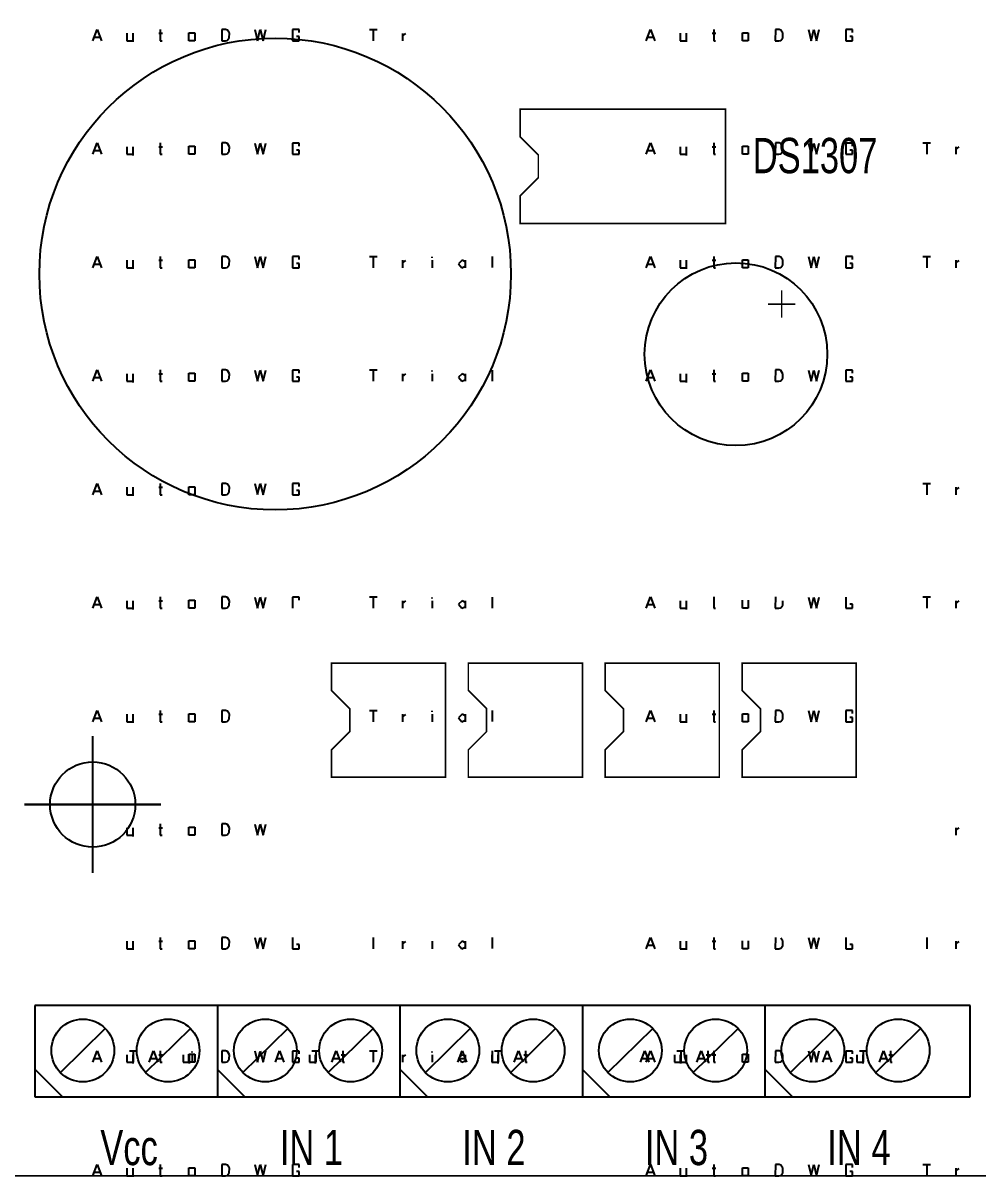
# Model space of a CAD drawing. Extents: x 108 to 261, y 58 to 185.
# Drawn here: x 165.5 to 218.7, y 58.1 to 122.3 of the extents above; entities that cross this region are included whole.
import ezdxf

# ---------------------------------------------------------------- set-up
doc = ezdxf.new("R2010")
doc.units = 0
doc.header["$MEASUREMENT"] = 0
doc.linetypes.add('atContinuous2', pattern=[0])
for name, color, linetype in [('at_Entity', 7, 'Continuous'), ('at_Rect', 7, 'Continuous'), ('at_Solid', 7, 'Continuous'), ('at_Text', 7, 'Continuous')]:
    doc.layers.add(name, color=color, linetype=linetype)
doc.styles.add('Style1', font='arial.ttf', dxfattribs={"height": 0.2})

msp = doc.modelspace()

# ---------------------------------------------------------------- linework, layer by layer
at = {"color": 28, "true_color": 0x0a0a0a}
for p, q in [((200.189, 114.999), (200.43, 115.631)), ((200.278, 115.209), (200.579, 115.209)), ((200.43, 115.631), (200.671, 114.999)), ((202.085, 115.417), (202.085, 114.999)), ((202.416, 115.417), (202.416, 114.936)), ((203.857, 115.419), (204.071, 115.419)), ((203.949, 115.631), (203.949, 114.999)), ((205.544, 115.447), (205.869, 115.447)), ((205.544, 114.999), (205.544, 115.447)), ((205.869, 115.447), (205.869, 114.999)), ((207.382, 115.631), (207.38, 114.999)), ((207.589, 115.633), (207.382, 115.631)), ((207.584, 114.999), (207.681, 115.024)), ((207.683, 115.599), (207.589, 115.633)), ((207.681, 115.024), (207.79, 115.171)), ((207.794, 115.422), (207.683, 115.599)), ((207.79, 115.171), (207.794, 115.422)), ((209.22, 115.628), (209.37, 115.007)), ((209.37, 115.007), (209.52, 115.624)), ((209.52, 115.624), (209.67, 115)), ((209.67, 115), (209.82, 115.628)), ((211.688, 115.621), (211.307, 115.621)), ((211.307, 115.621), (211.307, 114.999)), ((211.688, 115.236), (211.537, 115.236)), ((211.684, 115.461), (211.688, 115.621)), ((211.684, 114.999), (211.688, 115.236)), ((202.085, 114.999), (202.416, 114.999)), ((203.949, 114.999), (204.049, 114.999)), ((205.869, 114.999), (205.544, 114.999)), ((207.38, 114.999), (207.584, 114.999)), ((211.307, 114.999), (211.684, 114.999)), ((169.363, 108.679), (169.603, 109.311)), ((169.603, 109.311), (169.844, 108.679)), ((173.123, 109.311), (173.123, 108.679)), ((176.556, 109.311), (176.553, 108.679)), ((176.762, 109.313), (176.556, 109.311)), ((176.857, 109.279), (176.762, 109.313)), ((176.967, 109.102), (176.857, 109.279)), ((178.394, 109.307), (178.543, 108.687)), ((178.543, 108.687), (178.693, 109.304)), ((178.693, 109.304), (178.843, 108.68)), ((178.843, 108.68), (178.993, 109.307)), ((180.862, 109.301), (180.48, 109.301)), ((180.48, 109.301), (180.48, 108.679)), ((180.858, 109.141), (180.862, 109.301)), ((169.451, 108.889), (169.752, 108.889)), ((171.258, 109.097), (171.258, 108.679)), ((171.258, 108.679), (171.589, 108.679)), ((171.589, 109.097), (171.589, 108.616)), ((173.031, 109.099), (173.244, 109.099)), ((173.123, 108.679), (173.222, 108.679)), ((174.717, 109.127), (175.042, 109.127)), ((174.717, 108.679), (174.717, 109.127)), ((175.042, 108.679), (174.717, 108.679)), ((175.042, 109.127), (175.042, 108.679)), ((176.553, 108.679), (176.758, 108.679)), ((176.758, 108.679), (176.854, 108.704)), ((176.854, 108.704), (176.963, 108.851)), ((176.963, 108.851), (176.967, 109.102)), ((180.48, 108.679), (180.858, 108.679)), ((180.862, 108.916), (180.71, 108.916)), ((180.858, 108.679), (180.862, 108.916)), ((169.363, 89.718), (169.603, 90.35)), ((169.603, 90.35), (169.844, 89.718)), ((171.258, 90.136), (171.258, 89.718)), ((171.589, 90.136), (171.589, 89.655)), ((173.031, 90.139), (173.244, 90.139)), ((173.123, 90.35), (173.123, 89.718)), ((174.717, 90.167), (175.042, 90.167)), ((174.717, 89.718), (174.717, 90.167)), ((175.042, 90.167), (175.042, 89.718)), ((176.556, 90.35), (176.553, 89.718)), ((176.762, 90.353), (176.556, 90.35)), ((176.857, 90.318), (176.762, 90.353)), ((176.967, 90.142), (176.857, 90.318)), ((176.963, 89.89), (176.967, 90.142)), ((178.394, 90.347), (178.543, 89.727)), ((178.543, 89.727), (178.693, 90.344)), ((178.693, 90.344), (178.843, 89.719)), ((178.843, 89.719), (178.993, 90.347)), ((180.862, 90.341), (180.48, 90.341)), ((180.48, 90.341), (180.48, 89.718)), ((180.858, 90.181), (180.862, 90.341)), ((169.451, 89.929), (169.752, 89.929)), ((171.258, 89.718), (171.589, 89.718)), ((173.123, 89.718), (173.222, 89.718)), ((175.042, 89.718), (174.717, 89.718)), ((176.553, 89.718), (176.758, 89.718)), ((176.758, 89.718), (176.854, 89.744)), ((176.854, 89.744), (176.963, 89.89)), ((173.123, 71.39), (173.123, 70.758)), ((176.556, 71.39), (176.553, 70.758)), ((176.762, 71.392), (176.556, 71.39)), ((176.857, 71.358), (176.762, 71.392)), ((176.967, 71.182), (176.857, 71.358)), ((178.394, 71.387), (178.543, 70.766)), ((178.543, 70.766), (178.693, 71.383)), ((178.693, 71.383), (178.843, 70.759)), ((178.843, 70.759), (178.993, 71.387)), ((180.48, 71.381), (180.48, 70.758)), ((171.258, 71.176), (171.258, 70.758)), ((171.258, 70.758), (171.589, 70.758)), ((171.589, 71.176), (171.589, 70.695)), ((173.031, 71.179), (173.244, 71.179)), ((173.123, 70.758), (173.222, 70.758)), ((174.717, 71.207), (175.042, 71.207)), ((174.717, 70.758), (174.717, 71.207)), ((175.042, 70.758), (174.717, 70.758)), ((175.042, 71.207), (175.042, 70.758)), ((176.553, 70.758), (176.758, 70.758)), ((176.758, 70.758), (176.854, 70.784)), ((176.854, 70.784), (176.963, 70.93)), ((176.963, 70.93), (176.967, 71.182)), ((180.48, 70.758), (180.858, 70.758)), ((180.862, 70.995), (180.71, 70.995)), ((180.858, 70.758), (180.862, 70.995)), ((172.509, 64.438), (172.749, 65.07)), ((172.749, 65.07), (172.99, 64.438)), ((182.675, 64.438), (182.916, 65.07)), ((182.916, 65.07), (183.157, 64.438)), ((192.841, 64.438), (193.082, 65.07)), ((193.082, 65.07), (193.323, 64.438)), ((203.008, 64.438), (203.249, 65.07)), ((203.249, 65.07), (203.489, 64.438)), ((213.174, 64.438), (213.415, 65.07)), ((213.415, 65.07), (213.656, 64.438)), ((172.597, 64.648), (172.898, 64.648)), ((174.404, 64.856), (174.404, 64.438)), ((174.404, 64.438), (174.735, 64.438)), ((174.735, 64.856), (174.735, 64.375)), ((182.763, 64.648), (183.065, 64.648)), ((192.93, 64.648), (193.231, 64.648)), ((203.096, 64.648), (203.397, 64.648)), ((213.262, 64.648), (213.564, 64.648)), ((200.189, 58.118), (200.43, 58.75)), ((200.43, 58.75), (200.671, 58.118)), ((202.085, 58.536), (202.085, 58.118)), ((202.416, 58.536), (202.416, 58.055)), ((203.857, 58.538), (204.071, 58.538)), ((203.949, 58.75), (203.949, 58.118)), ((205.544, 58.566), (205.869, 58.566)), ((205.544, 58.118), (205.544, 58.566)), ((205.869, 58.566), (205.869, 58.118)), ((207.382, 58.75), (207.38, 58.118)), ((207.589, 58.752), (207.382, 58.75)), ((207.683, 58.718), (207.589, 58.752)), ((207.794, 58.541), (207.683, 58.718)), ((207.79, 58.29), (207.794, 58.541)), ((209.22, 58.747), (209.37, 58.126)), ((209.37, 58.126), (209.52, 58.743)), ((209.52, 58.743), (209.67, 58.119)), ((209.67, 58.119), (209.82, 58.747)), ((211.688, 58.74), (211.307, 58.74)), ((211.307, 58.74), (211.307, 58.118)), ((211.684, 58.58), (211.688, 58.74)), ((200.278, 58.328), (200.579, 58.328)), ((202.085, 58.118), (202.416, 58.118)), ((203.949, 58.118), (204.049, 58.118)), ((205.869, 58.118), (205.544, 58.118)), ((207.38, 58.118), (207.584, 58.118)), ((207.584, 58.118), (207.681, 58.143)), ((207.681, 58.143), (207.79, 58.29)), ((211.307, 58.118), (211.684, 58.118)), ((211.688, 58.355), (211.537, 58.355)), ((211.684, 58.118), (211.688, 58.355))]:
    msp.add_line(p, q, dxfattribs=at)
for p, q in [((167.554, 63.874), (170.054, 66.316)), ((172.306, 63.874), (174.807, 66.316)), ((177.72, 63.874), (180.221, 66.316)), ((182.473, 63.874), (184.973, 66.316)), ((187.887, 63.874), (190.387, 66.316)), ((192.639, 63.874), (195.139, 66.316)), ((198.053, 63.874), (200.554, 66.316)), ((202.805, 63.874), (205.306, 66.316)), ((208.219, 63.874), (210.72, 66.316)), ((212.972, 63.874), (215.472, 66.316))]:
    msp.add_line(p, q)
for centre in [(168.804, 65.095), (173.556, 65.095), (178.971, 65.095), (183.723, 65.095), (189.137, 65.095), (193.889, 65.095), (199.303, 65.095), (204.056, 65.095), (209.47, 65.095), (214.222, 65.095)]:
    msp.add_circle(centre, 1.748)
at = {"layer": 'at_Entity', "color": 28, "true_color": 0x0d0d0d}
for p, q in [((184.779, 121.951), (185.197, 121.951)), ((184.986, 121.951), (184.986, 121.319)), ((186.61, 121.736), (186.61, 121.319)), ((186.615, 121.596), (186.792, 121.729)), ((215.605, 109.311), (216.023, 109.311)), ((215.813, 109.311), (215.813, 108.679)), ((217.437, 109.096), (217.437, 108.679)), ((217.442, 108.956), (217.619, 109.089)), ((184.779, 102.991), (185.197, 102.991)), ((184.986, 102.991), (184.986, 102.359)), ((188.269, 102.911), (188.269, 102.967)), ((191.609, 102.988), (191.607, 102.371)), ((186.61, 102.776), (186.61, 102.359)), ((186.615, 102.636), (186.792, 102.769)), ((188.266, 102.778), (188.266, 102.359)), ((189.93, 102.776), (189.741, 102.587)), ((189.741, 102.587), (189.925, 102.359)), ((189.925, 102.359), (190.105, 102.449)), ((190.105, 102.687), (189.93, 102.776)), ((190.103, 102.778), (190.103, 102.362)), ((215.605, 90.35), (216.023, 90.35)), ((215.813, 90.35), (215.813, 89.718)), ((217.437, 90.135), (217.437, 89.718)), ((217.442, 89.995), (217.619, 90.128)), ((184.779, 84.03), (185.197, 84.03)), ((184.986, 84.03), (184.986, 83.398)), ((186.61, 83.815), (186.61, 83.398)), ((186.615, 83.675), (186.792, 83.808)), ((188.266, 83.818), (188.266, 83.398)), ((188.269, 83.951), (188.269, 84.007)), ((189.93, 83.815), (189.741, 83.626)), ((189.741, 83.626), (189.925, 83.398)), ((190.105, 83.727), (189.93, 83.815)), ((190.103, 83.818), (190.103, 83.402)), ((191.609, 84.028), (191.607, 83.411)), ((189.925, 83.398), (190.105, 83.488)), ((215.813, 71.39), (215.813, 70.758)), ((217.437, 71.175), (217.437, 70.758)), ((217.442, 71.035), (217.619, 71.168)), ((184.779, 65.07), (185.197, 65.07)), ((184.986, 65.07), (184.986, 64.438)), ((188.269, 64.99), (188.269, 65.047)), ((191.609, 65.068), (191.607, 64.451)), ((186.61, 64.855), (186.61, 64.438)), ((186.615, 64.715), (186.792, 64.848)), ((188.266, 64.857), (188.266, 64.438)), ((189.93, 64.855), (189.741, 64.666)), ((189.741, 64.666), (189.925, 64.438)), ((189.925, 64.438), (190.105, 64.528)), ((190.105, 64.766), (189.93, 64.855)), ((190.103, 64.857), (190.103, 64.442))]:
    msp.add_line(p, q, dxfattribs=at)
at = {"layer": 'at_Entity', "color": 0}
for p, q in [((177.573, 67.607), (166.136, 67.607)), ((166.136, 67.607), (166.136, 62.523)), ((187.74, 67.607), (176.302, 67.607)), ((176.302, 67.607), (176.302, 62.523)), ((197.906, 67.607), (186.469, 67.607)), ((186.469, 67.607), (186.469, 62.523)), ((208.072, 67.607), (196.635, 67.607)), ((196.635, 67.607), (196.635, 62.523)), ((218.239, 67.607), (206.802, 67.607)), ((206.802, 67.607), (206.802, 62.523)), ((218.239, 62.523), (218.239, 67.607)), ((166.136, 62.523), (177.573, 62.523)), ((176.302, 62.523), (187.74, 62.523)), ((186.469, 62.523), (197.906, 62.523)), ((196.635, 62.523), (208.072, 62.523)), ((206.802, 62.523), (218.239, 62.523))]:
    msp.add_line(p, q, dxfattribs=at)
for points in [[(260.514, 184.52, 0.0897, 0.0897, 0), (107.679, 184.52, 0.0897, 0.0897, 0), (107.679, 58.118, 0.0897, 0.0897, 0), (260.514, 58.118, 0.0897, 0.0897, 0), (260.514, 184.52, 0.0897, 0.0897, 0)], [(193.162, 111.153, 0.0897, 0.0897, 0), (193.162, 112.678, 0.0897, 0.0897, 0), (194.178, 113.694, 0.0897, 0.0897, 0), (194.178, 114.965, 0.0897, 0.0897, 0), (193.162, 115.982, 0.0897, 0.0897, 0), (193.162, 117.507, 0.0897, 0.0897, 0), (204.599, 117.507, 0.0897, 0.0897, 0), (204.599, 111.153, 0.0897, 0.0897, 0), (193.162, 111.153, 0.0897, 0.0897, 0)], [(207.733, 107.425, 0.0897, 0.0897, 0), (207.733, 105.9, 0.0897, 0.0897, 0)], [(206.971, 106.662, 0.0897, 0.0897, 0), (208.496, 106.662, 0.0897, 0.0897, 0)], [(182.656, 80.315, 0.0897, 0.0897, 0), (182.656, 81.84, 0.0897, 0.0897, 0), (183.673, 82.856, 0.0897, 0.0897, 0), (183.673, 84.127, 0.0897, 0.0897, 0), (182.656, 85.144, 0.0897, 0.0897, 0), (182.656, 86.669, 0.0897, 0.0897, 0), (189.01, 86.669, 0.0897, 0.0897, 0), (189.01, 80.315, 0.0897, 0.0897, 0), (182.656, 80.315, 0.0897, 0.0897, 0)], [(190.281, 80.315, 0.0897, 0.0897, 0), (190.281, 81.84, 0.0897, 0.0897, 0), (191.298, 82.856, 0.0897, 0.0897, 0), (191.298, 84.127, 0.0897, 0.0897, 0), (190.281, 85.144, 0.0897, 0.0897, 0), (190.281, 86.669, 0.0897, 0.0897, 0), (196.635, 86.669, 0.0897, 0.0897, 0), (196.635, 80.315, 0.0897, 0.0897, 0), (190.281, 80.315, 0.0897, 0.0897, 0)], [(197.906, 80.315, 0.0897, 0.0897, 0), (197.906, 81.84, 0.0897, 0.0897, 0), (198.923, 82.856, 0.0897, 0.0897, 0), (198.923, 84.127, 0.0897, 0.0897, 0), (197.906, 85.144, 0.0897, 0.0897, 0), (197.906, 86.669, 0.0897, 0.0897, 0), (204.26, 86.669, 0.0897, 0.0897, 0), (204.26, 80.315, 0.0897, 0.0897, 0), (197.906, 80.315, 0.0897, 0.0897, 0)], [(205.531, 80.315, 0.0897, 0.0897, 0), (205.531, 81.84, 0.0897, 0.0897, 0), (206.547, 82.856, 0.0897, 0.0897, 0), (206.547, 84.127, 0.0897, 0.0897, 0), (205.531, 85.144, 0.0897, 0.0897, 0), (205.531, 86.669, 0.0897, 0.0897, 0), (211.885, 86.669, 0.0897, 0.0897, 0), (211.885, 80.315, 0.0897, 0.0897, 0), (205.531, 80.315, 0.0897, 0.0897, 0)], [(169.355, 74.977, 0.12, 0.12, 0), (169.355, 82.602, 0.12, 0.12, 0)], [(165.543, 78.79, 0.12, 0.12, 0), (173.168, 78.79, 0.12, 0.12, 0)], [(167.661, 62.523, 0.0897, 0.0897, 0), (166.136, 64.048, 0.0897, 0.0897, 0)], [(177.827, 62.523, 0.0897, 0.0897, 0), (176.302, 64.048, 0.0897, 0.0897, 0)], [(187.994, 62.523, 0.0897, 0.0897, 0), (186.469, 64.048, 0.0897, 0.0897, 0)], [(198.16, 62.523, 0.0897, 0.0897, 0), (196.635, 64.048, 0.0897, 0.0897, 0)], [(208.326, 62.523, 0.0897, 0.0897, 0), (206.802, 64.048, 0.0897, 0.0897, 0)]]:
    msp.add_lwpolyline(points, format="xyseb", dxfattribs=at)
at = {"layer": 'at_Entity', "color": 0, "linetype": 'atContinuous2'}
for centre, radius in [((179.52, 108.333), 13.134), ((205.189, 103.867), 5.087), ((169.355, 78.789), 2.372)]:
    msp.add_circle(centre, radius, dxfattribs=at)
at = {"layer": 'at_Rect', "color": 28, "true_color": 0x0b0b0b}
for p, q in [((215.605, 115.631), (216.023, 115.631)), ((215.813, 115.631), (215.813, 114.999)), ((217.437, 115.416), (217.437, 114.999)), ((217.442, 115.276), (217.619, 115.409)), ((184.779, 109.311), (185.197, 109.311)), ((184.986, 109.311), (184.986, 108.679)), ((188.269, 109.231), (188.269, 109.287)), ((191.609, 109.308), (191.607, 108.691)), ((186.61, 109.096), (186.61, 108.679)), ((186.615, 108.956), (186.792, 109.089)), ((188.266, 109.098), (188.266, 108.679)), ((189.93, 109.096), (189.741, 108.907)), ((189.741, 108.907), (189.925, 108.679)), ((189.925, 108.679), (190.105, 108.769)), ((190.105, 109.007), (189.93, 109.096)), ((190.103, 109.098), (190.103, 108.682)), ((215.605, 96.67), (216.023, 96.67)), ((215.813, 96.67), (215.813, 96.039)), ((217.437, 96.456), (217.437, 96.039)), ((217.442, 96.315), (217.619, 96.449)), ((184.779, 90.35), (185.197, 90.35)), ((184.986, 90.35), (184.986, 89.718)), ((186.61, 90.135), (186.61, 89.718)), ((186.615, 89.995), (186.792, 90.128)), ((188.266, 90.138), (188.266, 89.718)), ((188.269, 90.271), (188.269, 90.327)), ((189.93, 90.135), (189.741, 89.946)), ((190.105, 90.047), (189.93, 90.135)), ((190.103, 90.138), (190.103, 89.722)), ((191.609, 90.348), (191.607, 89.731)), ((189.741, 89.946), (189.925, 89.718)), ((189.925, 89.718), (190.105, 89.809)), ((217.437, 77.495), (217.437, 77.078)), ((217.442, 77.355), (217.619, 77.488)), ((184.986, 71.39), (184.986, 70.758)), ((191.609, 71.388), (191.607, 70.771)), ((186.61, 71.175), (186.61, 70.758)), ((186.615, 71.035), (186.792, 71.168)), ((188.266, 71.177), (188.266, 70.758)), ((189.93, 71.175), (189.741, 70.986)), ((189.741, 70.986), (189.925, 70.758)), ((189.925, 70.758), (190.105, 70.848)), ((190.105, 71.086), (189.93, 71.175)), ((190.103, 71.177), (190.103, 70.762)), ((171.404, 65.07), (171.822, 65.07)), ((171.612, 65.07), (171.612, 64.438)), ((174.894, 64.99), (174.894, 65.047)), ((181.571, 65.07), (181.989, 65.07)), ((181.778, 65.07), (181.778, 64.438)), ((191.737, 65.07), (192.155, 65.07)), ((191.945, 65.07), (191.945, 64.438)), ((201.903, 65.07), (202.321, 65.07)), ((202.111, 65.07), (202.111, 64.438)), ((212.07, 65.07), (212.488, 65.07)), ((212.278, 65.07), (212.278, 64.438)), ((174.892, 64.857), (174.892, 64.438)), ((215.605, 58.75), (216.023, 58.75)), ((215.813, 58.75), (215.813, 58.118)), ((217.437, 58.535), (217.437, 58.118)), ((217.442, 58.395), (217.619, 58.528))]:
    msp.add_line(p, q, dxfattribs=at)
at = {"layer": 'at_Solid', "color": 28, "true_color": 0x0e0e0e}
for p, q in [((200.189, 121.319), (200.43, 121.951)), ((200.278, 121.529), (200.579, 121.529)), ((200.43, 121.951), (200.671, 121.319)), ((202.085, 121.737), (202.085, 121.319)), ((202.416, 121.737), (202.416, 121.256)), ((203.857, 121.74), (204.071, 121.74)), ((203.949, 121.951), (203.949, 121.319)), ((205.544, 121.768), (205.869, 121.768)), ((205.544, 121.319), (205.544, 121.768)), ((205.869, 121.768), (205.869, 121.319)), ((207.382, 121.951), (207.38, 121.319)), ((207.589, 121.953), (207.382, 121.951)), ((207.683, 121.919), (207.589, 121.953)), ((207.681, 121.345), (207.79, 121.491)), ((207.794, 121.742), (207.683, 121.919)), ((207.79, 121.491), (207.794, 121.742)), ((209.22, 121.948), (209.37, 121.327)), ((209.37, 121.327), (209.52, 121.944)), ((209.52, 121.944), (209.67, 121.32)), ((209.67, 121.32), (209.82, 121.948)), ((211.688, 121.942), (211.307, 121.942)), ((211.307, 121.942), (211.307, 121.319)), ((211.688, 121.556), (211.537, 121.556)), ((211.684, 121.782), (211.688, 121.942)), ((211.684, 121.319), (211.688, 121.556)), ((202.085, 121.319), (202.416, 121.319)), ((203.949, 121.319), (204.049, 121.319)), ((205.869, 121.319), (205.544, 121.319)), ((207.38, 121.319), (207.584, 121.319)), ((207.584, 121.319), (207.681, 121.345)), ((211.307, 121.319), (211.684, 121.319)), ((169.363, 114.999), (169.603, 115.631)), ((169.451, 115.209), (169.752, 115.209)), ((169.603, 115.631), (169.844, 114.999)), ((171.258, 115.417), (171.258, 114.999)), ((171.589, 115.417), (171.589, 114.936)), ((173.031, 115.419), (173.244, 115.419)), ((173.123, 115.631), (173.123, 114.999)), ((174.717, 115.447), (175.042, 115.447)), ((174.717, 114.999), (174.717, 115.447)), ((175.042, 115.447), (175.042, 114.999)), ((176.556, 115.631), (176.553, 114.999)), ((176.762, 115.633), (176.556, 115.631)), ((176.758, 114.999), (176.854, 115.024)), ((176.857, 115.599), (176.762, 115.633)), ((176.854, 115.024), (176.963, 115.171)), ((176.967, 115.422), (176.857, 115.599)), ((176.963, 115.171), (176.967, 115.422)), ((178.394, 115.628), (178.543, 115.007)), ((178.543, 115.007), (178.693, 115.624)), ((178.693, 115.624), (178.843, 115)), ((178.843, 115), (178.993, 115.628)), ((180.862, 115.621), (180.48, 115.621)), ((180.48, 115.621), (180.48, 114.999)), ((180.862, 115.236), (180.71, 115.236)), ((180.858, 115.461), (180.862, 115.621)), ((180.858, 114.999), (180.862, 115.236)), ((171.258, 114.999), (171.589, 114.999)), ((173.123, 114.999), (173.222, 114.999)), ((175.042, 114.999), (174.717, 114.999)), ((176.553, 114.999), (176.758, 114.999)), ((180.48, 114.999), (180.858, 114.999)), ((200.189, 102.359), (200.43, 102.991)), ((200.43, 102.991), (200.671, 102.359)), ((203.949, 102.991), (203.949, 102.359)), ((205.544, 102.807), (205.869, 102.807)), ((205.544, 102.359), (205.544, 102.807)), ((205.869, 102.807), (205.869, 102.359)), ((207.382, 102.991), (207.38, 102.359)), ((207.589, 102.993), (207.382, 102.991)), ((207.683, 102.958), (207.589, 102.993)), ((207.794, 102.782), (207.683, 102.958)), ((209.22, 102.987), (209.37, 102.367)), ((209.37, 102.367), (209.52, 102.984)), ((209.52, 102.984), (209.67, 102.36)), ((209.67, 102.36), (209.82, 102.987)), ((211.688, 102.981), (211.307, 102.981)), ((211.307, 102.981), (211.307, 102.359)), ((211.684, 102.821), (211.688, 102.981)), ((200.278, 102.569), (200.579, 102.569)), ((202.085, 102.776), (202.085, 102.359)), ((202.085, 102.359), (202.416, 102.359)), ((202.416, 102.776), (202.416, 102.296)), ((203.857, 102.779), (204.071, 102.779)), ((203.949, 102.359), (204.049, 102.359)), ((205.869, 102.359), (205.544, 102.359)), ((207.38, 102.359), (207.584, 102.359)), ((207.584, 102.359), (207.681, 102.384)), ((207.681, 102.384), (207.79, 102.53)), ((207.79, 102.53), (207.794, 102.782)), ((211.307, 102.359), (211.684, 102.359)), ((211.688, 102.596), (211.537, 102.596)), ((211.684, 102.359), (211.688, 102.596)), ((169.363, 96.039), (169.603, 96.671)), ((169.603, 96.671), (169.844, 96.039)), ((171.258, 96.456), (171.258, 96.039)), ((171.589, 96.456), (171.589, 95.975)), ((173.031, 96.459), (173.244, 96.459)), ((173.123, 96.67), (173.123, 96.039)), ((174.717, 96.487), (175.042, 96.487)), ((174.717, 96.039), (174.717, 96.487)), ((175.042, 96.487), (175.042, 96.039)), ((176.556, 96.67), (176.553, 96.039)), ((176.762, 96.673), (176.556, 96.67)), ((176.857, 96.638), (176.762, 96.673)), ((176.967, 96.462), (176.857, 96.638)), ((176.963, 96.21), (176.967, 96.462)), ((178.394, 96.667), (178.543, 96.047)), ((178.543, 96.047), (178.693, 96.664)), ((178.693, 96.664), (178.843, 96.039)), ((178.843, 96.039), (178.993, 96.667)), ((180.862, 96.661), (180.48, 96.661)), ((180.48, 96.661), (180.48, 96.039)), ((180.858, 96.501), (180.862, 96.661)), ((169.451, 96.249), (169.752, 96.249)), ((171.258, 96.039), (171.589, 96.039)), ((173.123, 96.039), (173.222, 96.039)), ((175.042, 96.039), (174.717, 96.039)), ((176.553, 96.039), (176.758, 96.039)), ((176.758, 96.039), (176.854, 96.064)), ((176.854, 96.064), (176.963, 96.21)), ((180.48, 96.039), (180.858, 96.039)), ((180.862, 96.276), (180.71, 96.276)), ((180.858, 96.039), (180.862, 96.276)), ((200.189, 83.398), (200.43, 84.03)), ((200.278, 83.609), (200.579, 83.609)), ((200.43, 84.03), (200.671, 83.398)), ((202.085, 83.816), (202.085, 83.398)), ((202.416, 83.816), (202.416, 83.335)), ((203.857, 83.819), (204.071, 83.819)), ((203.949, 84.03), (203.949, 83.398)), ((205.544, 83.847), (205.869, 83.847)), ((205.544, 83.398), (205.544, 83.847)), ((205.869, 83.847), (205.869, 83.398)), ((207.382, 84.03), (207.38, 83.398)), ((207.589, 84.033), (207.382, 84.03)), ((207.683, 83.998), (207.589, 84.033)), ((207.681, 83.424), (207.79, 83.57)), ((207.794, 83.822), (207.683, 83.998)), ((207.79, 83.57), (207.794, 83.822)), ((209.22, 84.027), (209.37, 83.406)), ((209.37, 83.406), (209.52, 84.023)), ((209.52, 84.023), (209.67, 83.399)), ((209.67, 83.399), (209.82, 84.027)), ((211.688, 84.021), (211.307, 84.021)), ((211.307, 84.021), (211.307, 83.398)), ((211.688, 83.635), (211.537, 83.635)), ((211.684, 83.861), (211.688, 84.021)), ((211.684, 83.398), (211.688, 83.635)), ((202.085, 83.398), (202.416, 83.398)), ((203.949, 83.398), (204.049, 83.398)), ((205.869, 83.398), (205.544, 83.398)), ((207.38, 83.398), (207.584, 83.398)), ((207.584, 83.398), (207.681, 83.424)), ((211.307, 83.398), (211.684, 83.398)), ((171.258, 77.496), (171.258, 77.078)), ((171.589, 77.496), (171.589, 77.015)), ((173.031, 77.499), (173.244, 77.499)), ((173.123, 77.71), (173.123, 77.078)), ((174.717, 77.527), (175.042, 77.527)), ((174.717, 77.078), (174.717, 77.527)), ((175.042, 77.527), (175.042, 77.078)), ((176.556, 77.71), (176.553, 77.078)), ((176.762, 77.712), (176.556, 77.71)), ((176.758, 77.078), (176.854, 77.104)), ((176.857, 77.678), (176.762, 77.712)), ((176.854, 77.104), (176.963, 77.25)), ((176.967, 77.502), (176.857, 77.678)), ((176.963, 77.25), (176.967, 77.502)), ((178.394, 77.707), (178.543, 77.086)), ((178.543, 77.086), (178.693, 77.703)), ((178.693, 77.703), (178.843, 77.079)), ((178.843, 77.079), (178.993, 77.707)), ((171.258, 77.078), (171.589, 77.078)), ((173.123, 77.078), (173.222, 77.078)), ((175.042, 77.078), (174.717, 77.078)), ((176.553, 77.078), (176.758, 77.078)), ((200.189, 64.438), (200.43, 65.07)), ((200.43, 65.07), (200.671, 64.438)), ((203.949, 65.07), (203.949, 64.438)), ((207.382, 65.07), (207.38, 64.438)), ((207.589, 65.072), (207.382, 65.07)), ((207.683, 65.038), (207.589, 65.072)), ((207.794, 64.861), (207.683, 65.038)), ((209.22, 65.067), (209.37, 64.446)), ((209.37, 64.446), (209.52, 65.063)), ((209.52, 65.063), (209.67, 64.439)), ((209.67, 64.439), (209.82, 65.067)), ((211.688, 65.061), (211.307, 65.061)), ((211.307, 65.061), (211.307, 64.438)), ((211.684, 64.901), (211.688, 65.061)), ((200.278, 64.648), (200.579, 64.648)), ((202.085, 64.856), (202.085, 64.438)), ((202.085, 64.438), (202.416, 64.438)), ((202.416, 64.856), (202.416, 64.375)), ((203.857, 64.859), (204.071, 64.859)), ((203.949, 64.438), (204.049, 64.438)), ((205.544, 64.887), (205.869, 64.887)), ((205.544, 64.438), (205.544, 64.887)), ((205.869, 64.438), (205.544, 64.438)), ((205.869, 64.887), (205.869, 64.438)), ((207.38, 64.438), (207.584, 64.438)), ((207.584, 64.438), (207.681, 64.464)), ((207.681, 64.464), (207.79, 64.61)), ((207.79, 64.61), (207.794, 64.861)), ((211.307, 64.438), (211.684, 64.438)), ((211.688, 64.675), (211.537, 64.675)), ((211.684, 64.438), (211.688, 64.675)), ((169.363, 58.118), (169.603, 58.75)), ((169.603, 58.75), (169.844, 58.118)), ((171.258, 58.536), (171.258, 58.118)), ((171.589, 58.536), (171.589, 58.055)), ((173.031, 58.538), (173.244, 58.538)), ((173.123, 58.75), (173.123, 58.118)), ((174.717, 58.566), (175.042, 58.566)), ((174.717, 58.118), (174.717, 58.566)), ((175.042, 58.566), (175.042, 58.118)), ((176.556, 58.75), (176.553, 58.118)), ((176.762, 58.752), (176.556, 58.75)), ((176.857, 58.718), (176.762, 58.752)), ((176.967, 58.541), (176.857, 58.718)), ((176.963, 58.29), (176.967, 58.541)), ((178.394, 58.747), (178.543, 58.126)), ((178.543, 58.126), (178.693, 58.743)), ((178.693, 58.743), (178.843, 58.119)), ((178.843, 58.119), (178.993, 58.747)), ((180.862, 58.74), (180.48, 58.74)), ((180.48, 58.74), (180.48, 58.118)), ((180.858, 58.58), (180.862, 58.74)), ((169.451, 58.328), (169.752, 58.328)), ((171.258, 58.118), (171.589, 58.118)), ((173.123, 58.118), (173.222, 58.118)), ((175.042, 58.118), (174.717, 58.118)), ((176.553, 58.118), (176.758, 58.118)), ((176.758, 58.118), (176.854, 58.143)), ((176.854, 58.143), (176.963, 58.29)), ((180.48, 58.118), (180.858, 58.118)), ((180.862, 58.355), (180.71, 58.355)), ((180.858, 58.118), (180.862, 58.355))]:
    msp.add_line(p, q, dxfattribs=at)
at = {"layer": 'at_Text', "color": 28, "true_color": 0x0c0c0c}
for p, q in [((169.363, 121.319), (169.603, 121.951)), ((169.451, 121.529), (169.752, 121.529)), ((169.603, 121.951), (169.844, 121.319)), ((171.258, 121.737), (171.258, 121.319)), ((171.589, 121.737), (171.589, 121.256)), ((173.031, 121.74), (173.244, 121.74)), ((173.123, 121.951), (173.123, 121.319)), ((174.717, 121.768), (175.042, 121.768)), ((174.717, 121.319), (174.717, 121.768)), ((175.042, 121.768), (175.042, 121.319)), ((176.556, 121.951), (176.553, 121.319)), ((176.762, 121.953), (176.556, 121.951)), ((176.857, 121.919), (176.762, 121.953)), ((176.854, 121.345), (176.963, 121.491)), ((176.967, 121.742), (176.857, 121.919)), ((176.963, 121.491), (176.967, 121.742)), ((178.394, 121.948), (178.543, 121.327)), ((178.543, 121.327), (178.693, 121.944)), ((178.693, 121.944), (178.843, 121.32)), ((178.843, 121.32), (178.993, 121.948)), ((180.862, 121.942), (180.48, 121.942)), ((180.48, 121.942), (180.48, 121.319)), ((180.862, 121.556), (180.71, 121.556)), ((180.858, 121.782), (180.862, 121.942)), ((180.858, 121.319), (180.862, 121.556)), ((171.258, 121.319), (171.589, 121.319)), ((173.123, 121.319), (173.222, 121.319)), ((175.042, 121.319), (174.717, 121.319)), ((176.553, 121.319), (176.758, 121.319)), ((176.758, 121.319), (176.854, 121.345)), ((180.48, 121.319), (180.858, 121.319)), ((200.189, 108.679), (200.43, 109.311)), ((200.43, 109.311), (200.671, 108.679)), ((203.949, 109.311), (203.949, 108.679)), ((207.382, 109.311), (207.38, 108.679)), ((207.589, 109.313), (207.382, 109.311)), ((207.683, 109.279), (207.589, 109.313)), ((207.794, 109.102), (207.683, 109.279)), ((209.22, 109.307), (209.37, 108.687)), ((209.37, 108.687), (209.52, 109.304)), ((209.52, 109.304), (209.67, 108.68)), ((209.67, 108.68), (209.82, 109.307)), ((211.688, 109.301), (211.307, 109.301)), ((211.307, 109.301), (211.307, 108.679)), ((211.684, 109.141), (211.688, 109.301)), ((200.278, 108.889), (200.579, 108.889)), ((202.085, 109.097), (202.085, 108.679)), ((202.085, 108.679), (202.416, 108.679)), ((202.416, 109.097), (202.416, 108.616)), ((203.857, 109.099), (204.071, 109.099)), ((203.949, 108.679), (204.049, 108.679)), ((205.544, 109.127), (205.869, 109.127)), ((205.544, 108.679), (205.544, 109.127)), ((205.869, 108.679), (205.544, 108.679)), ((205.869, 109.127), (205.869, 108.679)), ((207.38, 108.679), (207.584, 108.679)), ((207.584, 108.679), (207.681, 108.704)), ((207.681, 108.704), (207.79, 108.851)), ((207.79, 108.851), (207.794, 109.102)), ((211.307, 108.679), (211.684, 108.679)), ((211.688, 108.916), (211.537, 108.916)), ((211.684, 108.679), (211.688, 108.916)), ((169.363, 102.359), (169.603, 102.991)), ((169.603, 102.991), (169.844, 102.359)), ((173.123, 102.991), (173.123, 102.359)), ((174.717, 102.807), (175.042, 102.807)), ((174.717, 102.359), (174.717, 102.807)), ((175.042, 102.807), (175.042, 102.359)), ((176.556, 102.991), (176.553, 102.359)), ((176.762, 102.993), (176.556, 102.991)), ((176.857, 102.958), (176.762, 102.993)), ((176.967, 102.782), (176.857, 102.958)), ((178.394, 102.987), (178.543, 102.367)), ((178.543, 102.367), (178.693, 102.984)), ((178.693, 102.984), (178.843, 102.36)), ((178.843, 102.36), (178.993, 102.987)), ((180.862, 102.981), (180.48, 102.981)), ((180.48, 102.981), (180.48, 102.359)), ((180.858, 102.821), (180.862, 102.981)), ((169.451, 102.569), (169.752, 102.569)), ((171.258, 102.776), (171.258, 102.359)), ((171.258, 102.359), (171.589, 102.359)), ((171.589, 102.776), (171.589, 102.296)), ((173.031, 102.779), (173.244, 102.779)), ((173.123, 102.359), (173.222, 102.359)), ((175.042, 102.359), (174.717, 102.359)), ((176.553, 102.359), (176.758, 102.359)), ((176.758, 102.359), (176.854, 102.384)), ((176.854, 102.384), (176.963, 102.53)), ((176.963, 102.53), (176.967, 102.782)), ((180.48, 102.359), (180.858, 102.359)), ((180.862, 102.596), (180.71, 102.596)), ((180.858, 102.359), (180.862, 102.596)), ((200.189, 89.718), (200.43, 90.35)), ((200.43, 90.35), (200.671, 89.718)), ((202.085, 90.136), (202.085, 89.718)), ((202.416, 90.136), (202.416, 89.655)), ((203.949, 90.35), (203.949, 89.718)), ((205.544, 89.718), (205.544, 90.167)), ((205.869, 90.167), (205.869, 89.718)), ((207.382, 90.35), (207.38, 89.718)), ((207.79, 89.89), (207.794, 90.142)), ((209.22, 90.347), (209.37, 89.727)), ((209.37, 89.727), (209.52, 90.344)), ((209.52, 90.344), (209.67, 89.719)), ((209.67, 89.719), (209.82, 90.347)), ((211.307, 90.341), (211.307, 89.718)), ((211.688, 89.955), (211.537, 89.955)), ((211.684, 89.718), (211.688, 89.955)), ((200.278, 89.929), (200.579, 89.929)), ((202.085, 89.718), (202.416, 89.718)), ((203.949, 89.718), (204.049, 89.718)), ((205.869, 89.718), (205.544, 89.718)), ((207.38, 89.718), (207.584, 89.718)), ((207.584, 89.718), (207.681, 89.744)), ((207.681, 89.744), (207.79, 89.89)), ((211.307, 89.718), (211.684, 89.718)), ((169.363, 83.398), (169.603, 84.03)), ((169.451, 83.609), (169.752, 83.609)), ((169.603, 84.03), (169.844, 83.398)), ((171.258, 83.816), (171.258, 83.398)), ((171.589, 83.816), (171.589, 83.335)), ((173.031, 83.819), (173.244, 83.819)), ((173.123, 84.03), (173.123, 83.398)), ((174.717, 83.847), (175.042, 83.847)), ((174.717, 83.398), (174.717, 83.847)), ((175.042, 83.847), (175.042, 83.398)), ((176.556, 84.03), (176.553, 83.398)), ((176.762, 84.033), (176.556, 84.03)), ((176.857, 83.998), (176.762, 84.033)), ((176.854, 83.424), (176.963, 83.57)), ((176.967, 83.822), (176.857, 83.998)), ((176.963, 83.57), (176.967, 83.822)), ((171.258, 83.398), (171.589, 83.398)), ((173.123, 83.398), (173.222, 83.398)), ((175.042, 83.398), (174.717, 83.398)), ((176.553, 83.398), (176.758, 83.398)), ((176.758, 83.398), (176.854, 83.424)), ((200.189, 70.758), (200.43, 71.39)), ((200.43, 71.39), (200.671, 70.758)), ((203.949, 71.39), (203.949, 70.758)), ((207.382, 71.39), (207.38, 70.758)), ((207.794, 71.182), (207.683, 71.358)), ((209.22, 71.387), (209.37, 70.766)), ((209.37, 70.766), (209.52, 71.383)), ((209.52, 71.383), (209.67, 70.759)), ((209.67, 70.759), (209.82, 71.387)), ((211.307, 71.381), (211.307, 70.758)), ((200.278, 70.968), (200.579, 70.968)), ((202.085, 71.176), (202.085, 70.758)), ((202.085, 70.758), (202.416, 70.758)), ((202.416, 71.176), (202.416, 70.695)), ((203.857, 71.179), (204.071, 71.179)), ((203.949, 70.758), (204.049, 70.758)), ((205.544, 70.758), (205.544, 71.207)), ((205.869, 70.758), (205.544, 70.758)), ((205.869, 71.207), (205.869, 70.758)), ((207.38, 70.758), (207.584, 70.758)), ((207.584, 70.758), (207.681, 70.784)), ((207.681, 70.784), (207.79, 70.93)), ((207.79, 70.93), (207.794, 71.182)), ((211.307, 70.758), (211.684, 70.758)), ((211.688, 70.995), (211.537, 70.995)), ((211.684, 70.758), (211.688, 70.995)), ((169.363, 64.438), (169.603, 65.07)), ((169.603, 65.07), (169.844, 64.438)), ((173.123, 65.07), (173.123, 64.438)), ((176.556, 65.07), (176.553, 64.438)), ((176.762, 65.072), (176.556, 65.07)), ((176.857, 65.038), (176.762, 65.072)), ((176.967, 64.861), (176.857, 65.038)), ((178.394, 65.067), (178.543, 64.446)), ((178.543, 64.446), (178.693, 65.063)), ((178.693, 65.063), (178.843, 64.439)), ((178.843, 64.439), (178.993, 65.067)), ((179.529, 64.438), (179.77, 65.07)), ((179.77, 65.07), (180.011, 64.438)), ((180.862, 65.061), (180.48, 65.061)), ((180.48, 65.061), (180.48, 64.438)), ((180.858, 64.901), (180.862, 65.061)), ((183.289, 65.07), (183.289, 64.438)), ((189.695, 64.438), (189.936, 65.07)), ((189.936, 65.07), (190.177, 64.438)), ((193.455, 65.07), (193.455, 64.438)), ((199.862, 64.438), (200.103, 65.07)), ((200.103, 65.07), (200.343, 64.438)), ((203.622, 65.07), (203.622, 64.438)), ((210.028, 64.438), (210.269, 65.07)), ((210.269, 65.07), (210.51, 64.438)), ((213.788, 65.07), (213.788, 64.438)), ((169.451, 64.648), (169.752, 64.648)), ((171.258, 64.856), (171.258, 64.438)), ((171.258, 64.438), (171.589, 64.438)), ((171.589, 64.856), (171.589, 64.375)), ((173.031, 64.859), (173.244, 64.859)), ((173.123, 64.438), (173.222, 64.438)), ((174.717, 64.887), (175.042, 64.887)), ((174.717, 64.438), (174.717, 64.887)), ((175.042, 64.438), (174.717, 64.438)), ((175.042, 64.887), (175.042, 64.438)), ((176.553, 64.438), (176.758, 64.438)), ((176.758, 64.438), (176.854, 64.464)), ((176.854, 64.464), (176.963, 64.61)), ((176.963, 64.61), (176.967, 64.861)), ((179.617, 64.648), (179.919, 64.648)), ((180.48, 64.438), (180.858, 64.438)), ((180.862, 64.675), (180.71, 64.675)), ((180.858, 64.438), (180.862, 64.675)), ((181.425, 64.856), (181.425, 64.438)), ((181.425, 64.438), (181.756, 64.438)), ((181.756, 64.856), (181.756, 64.375)), ((183.197, 64.859), (183.411, 64.859)), ((183.289, 64.438), (183.388, 64.438)), ((189.784, 64.648), (190.085, 64.648)), ((191.591, 64.856), (191.591, 64.438)), ((191.591, 64.438), (191.922, 64.438)), ((191.922, 64.856), (191.922, 64.375)), ((193.363, 64.859), (193.577, 64.859)), ((193.455, 64.438), (193.555, 64.438)), ((199.95, 64.648), (200.251, 64.648)), ((201.758, 64.856), (201.758, 64.438)), ((201.758, 64.438), (202.089, 64.438)), ((202.089, 64.856), (202.089, 64.375)), ((203.53, 64.859), (203.744, 64.859)), ((203.622, 64.438), (203.721, 64.438)), ((210.117, 64.648), (210.418, 64.648)), ((211.924, 64.856), (211.924, 64.438)), ((211.924, 64.438), (212.255, 64.438)), ((212.255, 64.856), (212.255, 64.375)), ((213.696, 64.859), (213.91, 64.859)), ((213.788, 64.438), (213.888, 64.438))]:
    msp.add_line(p, q, dxfattribs=at)

# ---------------------------------------------------------------- texts
at = {"layer": 'at_Text', "color": 0, "style": 'Style1', "width": 0.7}
for s, p in [('DS1307', (206.124, 113.948)), ('Vcc', (169.779, 58.711)), ('IN 1', (179.776, 58.711)), ('IN 2', (189.942, 58.711)), ('IN 3', (200.109, 58.711)), ('IN 4', (210.275, 58.711))]:
    msp.add_text(s, height=1.9653, rotation=0.00055, dxfattribs=at).set_placement(p)

doc.saveas('drawing.dxf')
